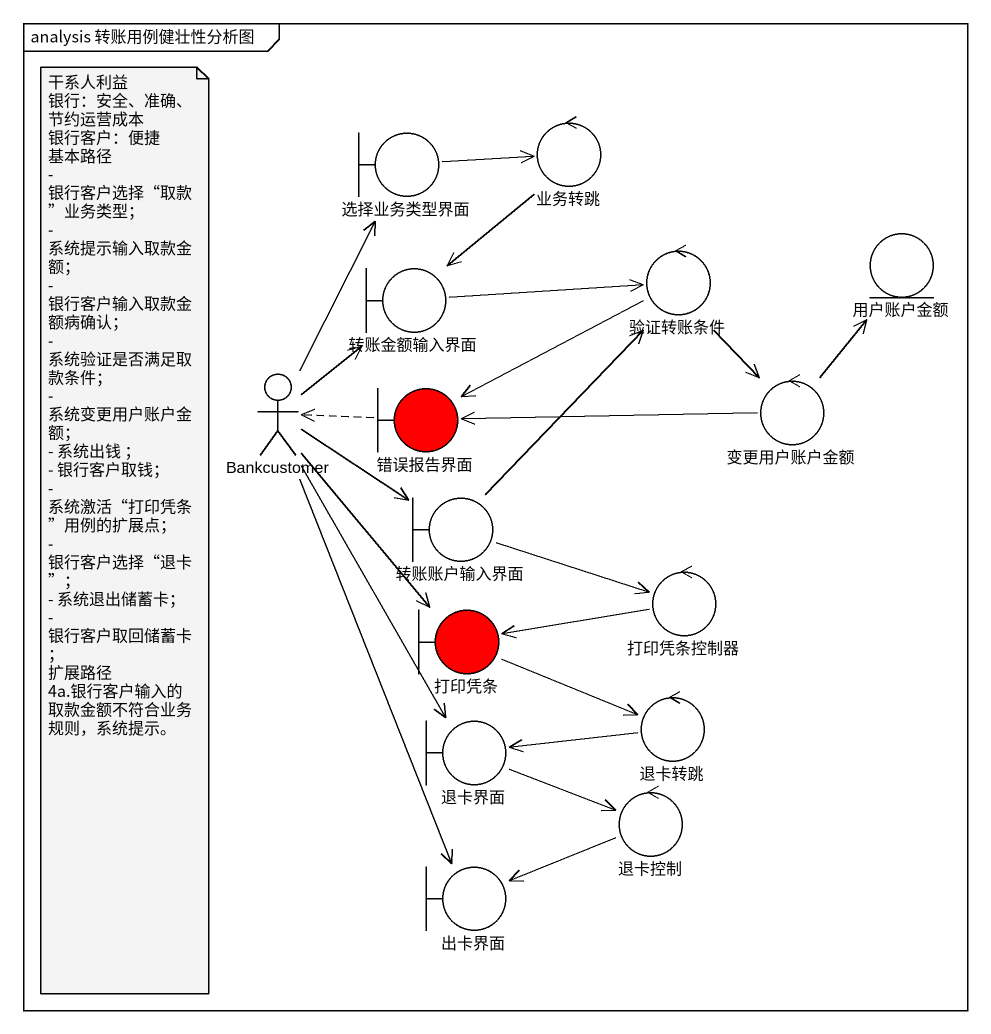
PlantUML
@startuml
mainframe analysis 转账用例健壮性分析图
boundary 选择业务类型界面
control 业务转跳
entity 用户账户金额
boundary 转账金额输入界面
control 验证转账条件
actor Bankcustomer
boundary 错误报告界面 #FF0000
control 变更用户账户金额
boundary 转账账户输入界面
control 打印凭条控制器
boundary 打印凭条 #FF0000
control 退卡转跳
boundary 退卡界面
control 退卡控制
boundary 出卡界面
选择业务类型界面 -right-> 业务转跳
业务转跳 --> 转账金额输入界面
转账金额输入界面 -right-> 验证转账条件
验证转账条件 -left-> 错误报告界面
验证转账条件 --> 变更用户账户金额
Bankcustomer -up-> 选择业务类型界面
Bankcustomer -up-> 转账金额输入界面
Bankcustomer -right-> 转账账户输入界面
Bankcustomer --> 打印凭条
Bankcustomer --> 退卡界面
Bankcustomer --> 出卡界面
错误报告界面 .left.> Bankcustomer
变更用户账户金额 -up-> 用户账户金额
变更用户账户金额 -left-> 错误报告界面
转账账户输入界面 -up-> 验证转账条件
转账账户输入界面 -right-> 打印凭条控制器
打印凭条控制器 -left-> 打印凭条
打印凭条 -right-> 退卡转跳
退卡转跳 -left-> 退卡界面
退卡界面 -right-> 退卡控制
退卡控制 -left-> 出卡界面
note as N1
  干系人利益
  银行：安全、准确、节约运营成本
  银行客户：便捷
  基本路径
  - 银行客户选择“取款”业务类型；
  - 系统提示输入取款金额；
  - 银行客户输入取款金额病确认；
  - 系统验证是否满足取款条件；
  - 系统变更用户账户金额；
  - 系统出钱 ；
  - 银行客户取钱；
  - 系统激活“打印凭条”用例的扩展点；
  - 银行客户选择“退卡”；
  - 系统退出储蓄卡；
  - 银行客户取回储蓄卡；
  扩展路径
  4a.银行客户输入的取款金额不符合业务规则，系统提示。
end note
@enduml
